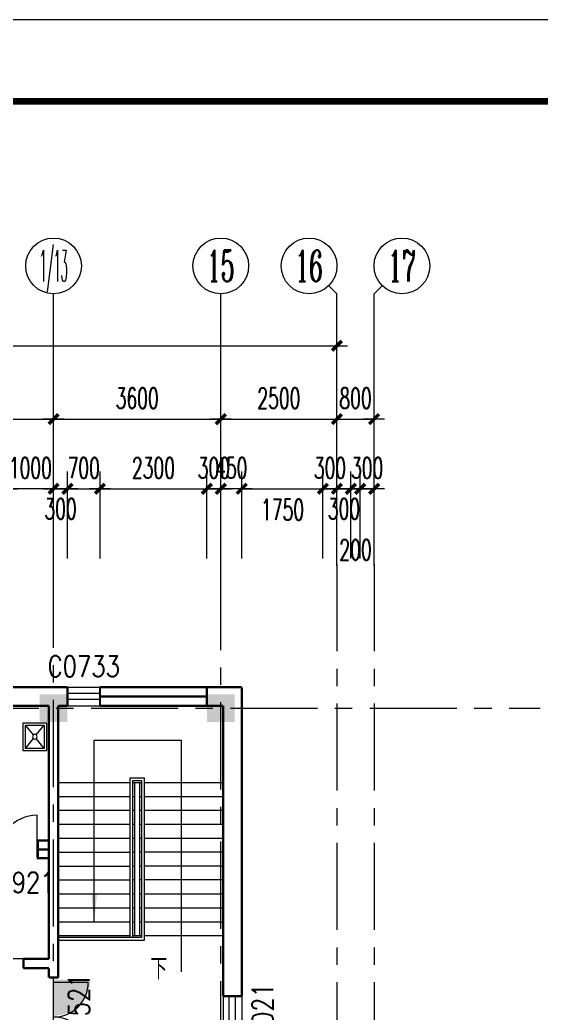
# Model space of a CAD drawing. Extents: x 1575758 to 1999219, y -897052 to -636879.
# Drawn here: x 1961923 to 1973144, y -660374 to -638991 of the extents above; entities that cross this region are included whole.
import ezdxf
from ezdxf.enums import TextEntityAlignment as Align

# ---------------------------------------------------------------- set-up
doc = ezdxf.new("R2010")
doc.units = 0
doc.header["$LTSCALE"] = 1500
doc.header["$MEASUREMENT"] = 0
doc.linetypes.add('CENTER', pattern=[2, 1.25, -0.25, 0.25, -0.25])
doc.layers.get('0').update_dxf_attribs({"linetype": 'CONTINUOUS', "lineweight": 5})
doc.layers.get('DEFPOINTS').update_dxf_attribs({"linetype": 'CONTINUOUS', "lineweight": 5})
for name, color, linetype, lineweight in [('AXIS', 7, 'CONTINUOUS', 5), ('AXIS_TEXT', 7, 'CONTINUOUS', 5), ('COLUMN', 7, 'CONTINUOUS', 5), ('DOTE', 7, 'CENTER', 5), ('LVTRY', 7, 'CONTINUOUS', 5), ('P-S-TEXT', 7, 'CONTINUOUS', 5), ('PUB_DIM', 7, 'CONTINUOUS', 5), ('STAIR', 7, 'CONTINUOUS', 0), ('WALL', 7, 'CONTINUOUS', 5), ('WINDOW', 7, 'CONTINUOUS', 0), ('WINDOW_TEXT', 7, 'CONTINUOUS', 5)]:
    doc.layers.add(name, color=color, linetype=linetype, lineweight=lineweight)
doc.layers.add('防火门', color=10, linetype='CONTINUOUS')
doc.styles.add('_SIMPLEX', font='SIMPLEX.shx', dxfattribs={"width": 0.6})
doc.styles.add('COMPLEX', font='COMPLEX')
doc.styles.add('DIM_FONT', font='romans.shx', dxfattribs={"width": 0.6})
doc.styles.add('H1', font='romans.shx', dxfattribs={"width": 1.2, "bigfont": 'hztxt.shx'})
doc.styles.add('SIMPLEX', font='SIMPLEX.SHX', dxfattribs={"width": 0.6})
doc.dimstyles.new('NORMAL', dxfattribs={"dimscale": 1.5, "dimtxt": 300, "dimasz": 1, "dimexe": 250, "dimexo": 300, "dimgap": 150, "dimtad": 1, "dimdec": 0, "dimdsep": 46, "dimtxsty": 'DIM_FONT', "dimblk1": '_DIMX', "dimblk2": '_DIMX', "dimsah": 1, "dimcen": 2.5, "dimdle": 0.3, "dimclrd": 256, "dimclre": 256, "dimclrt": 256, "dimadec": 0, "dimazin": 0, "dimtfac": 1, "dimtdec": 0, "dimtix": 1, "dimtmove": 2, "dimatfit": 3, "dimldrblk": '_DIMX', "dimfxl": 1, "dimtvp": 1, "dimtolj": 1, "dimtzin": 0, "dimlwd": -1, "dimlwe": -1, "dimarcsym": 0})

# ---------------------------------------------------------------- blocks, each defined once
blk = doc.blocks.new('_FZH')
blk.add_solid([(0.5, -0.5), (-0.5, -0.5), (0.5, 0.5), (-0.5, 0.5)])
blk = doc.blocks.new('_ARROW')
blk.add_solid([(0, 0), (-1, 0.1), (-1, -0.1)])
blk = doc.blocks.new('_WBLK')
for p, q in [((-0.5, 0.5), (0.5, 0.5)), ((0.5, 0.167), (-0.5, 0.167)), ((0.5, -0.167), (-0.5, -0.167)), ((-0.5, -0.5), (0.5, -0.5))]:
    blk.add_line(p, q)
at = {"layer": 'WINDOW_TEXT', "style": 'SIMPLEX', "flags": 9}
blk.add_attdef('A', text='', height=1, dxfattribs=at).set_placement((0, 1.5), align=Align.MIDDLE)
blk = doc.blocks.new('M_A3PTU')
for p, q in [((-0.5, 0), (-0.499, -0.498)), ((0.5, 0), (0.499, -0.498))]:
    blk.add_line(p, q)
for centre, start, end in [((-0.498, -0.001), 269.885, 0.0763), ((0.498, -0.001), 179.9237, 270.115)]:
    blk.add_arc(centre, 0.498, start, end)
blk = doc.blocks.new('_AXISO1')
blk.add_line((0.354, -0.146), (0.5, 0))
blk.add_circle((0, -0.5), 0.5)
at = {"layer": 'AXIS_TEXT', "style": 'COMPLEX', "width": 1.041667}
blk.add_attdef('A', text='', height=0.56, dxfattribs=at).set_placement((-0.25, -0.78), (0.25, -0.78), align=Align.FIT)
blk = doc.blocks.new('_DIMX')
blk.add_line((-150, 0), (150, 0))
at = {"const_width": 50}
blk.add_lwpolyline([(-70, -70), (70, 70)], dxfattribs=at)
blk = doc.blocks.new('*D1417')
at = {"layer": 'AXIS'}
for p, q in [((1966248, -650286), (1966248, -647211)), ((1968748, -650286), (1968748, -647211)), ((1966249, -647586), (1968746, -647586))]:
    blk.add_line(p, q, dxfattribs=at)
at = {"layer": 'DEFPOINTS', "color": 0, "lineweight": 5}
for p in [(1968748, -647586), (1966248, -650736), (1968748, -650736)]:
    blk.add_point(p, dxfattribs=at)
at = {"layer": 'AXIS', "xscale": 1.5, "yscale": 1.5, "zscale": 1.5, "rotation": 180}
blk.add_blockref('_DIMX', (1966248, -647586), dxfattribs=at)
at = {"layer": 'AXIS', "xscale": 1.5, "yscale": 1.5, "zscale": 1.5}
blk.add_blockref('_DIMX', (1968748, -647586), dxfattribs=at)
at = {"layer": 'AXIS', "insert": (1967498, -647136), "char_height": 450, "attachment_point": 5, "style": 'DIM_FONT'}
blk.add_mtext('\\A1;2500', dxfattribs=at)
blk = doc.blocks.new('_AXISO2')
blk.add_line((0.354, 0.146), (0.5, 0))
blk.add_circle((0, 0.5), 0.5)
at = {"layer": 'AXIS_TEXT', "style": 'COMPLEX', "width": 1.041667}
blk.add_attdef('A', text='', height=0.56, dxfattribs=at).set_placement((-0.25, 0.22), (0.25, 0.22), align=Align.FIT)
blk = doc.blocks.new('*D1418')
at = {"layer": 'AXIS'}
for p, q in [((1968748, -650286), (1968748, -647211)), ((1969548, -650286), (1969548, -647211)), ((1968746, -647586), (1968745, -647586)), ((1968748, -647586), (1969548, -647586)), ((1969549, -647586), (1969551, -647586))]:
    blk.add_line(p, q, dxfattribs=at)
at = {"layer": 'DEFPOINTS', "color": 0, "lineweight": 5}
for p in [(1969548, -647586), (1968748, -650736), (1969548, -650736)]:
    blk.add_point(p, dxfattribs=at)
at = {"layer": 'AXIS', "xscale": 1.5, "yscale": 1.5, "zscale": 1.5}
blk.add_blockref('_DIMX', (1968748, -647586), dxfattribs=at)
at = {"layer": 'AXIS', "xscale": 1.5, "yscale": 1.5, "zscale": 1.5, "rotation": 180}
blk.add_blockref('_DIMX', (1969548, -647586), dxfattribs=at)
at = {"layer": 'AXIS', "insert": (1969148, -647136), "char_height": 450, "attachment_point": 5, "style": 'DIM_FONT'}
blk.add_mtext('\\A1;800', dxfattribs=at)
blk = doc.blocks.new('*D1424')
at = {"layer": 'AXIS'}
for p, q in [((1962648, -650286), (1962648, -647211)), ((1966248, -650286), (1966248, -647211)), ((1962649, -647586), (1966246, -647586))]:
    blk.add_line(p, q, dxfattribs=at)
at = {"layer": 'DEFPOINTS', "color": 0, "lineweight": 5}
for p in [(1966248, -647586), (1962648, -650736), (1966248, -650736)]:
    blk.add_point(p, dxfattribs=at)
at = {"layer": 'AXIS', "xscale": 1.5, "yscale": 1.5, "zscale": 1.5, "rotation": 180}
blk.add_blockref('_DIMX', (1962648, -647586), dxfattribs=at)
at = {"layer": 'AXIS', "xscale": 1.5, "yscale": 1.5, "zscale": 1.5}
blk.add_blockref('_DIMX', (1966248, -647586), dxfattribs=at)
at = {"layer": 'AXIS', "insert": (1964448, -647136), "char_height": 450, "attachment_point": 5, "style": 'DIM_FONT'}
blk.add_mtext('\\A1;3600', dxfattribs=at)
blk = doc.blocks.new('_AXISO')
blk.add_circle((0, 0), 0.5)
at = {"layer": 'AXIS_TEXT', "style": 'COMPLEX', "width": 1.041667}
blk.add_attdef('A', text='', height=0.56, dxfattribs=at).set_placement((-0.25, -0.28), (0.25, -0.28), align=Align.FIT)
blk = doc.blocks.new('*D1429')
at = {"layer": 'AXIS'}
for p, q in [((1966248, -650286), (1966248, -647211)), ((1968748, -650286), (1968748, -647211)), ((1966249, -647586), (1968746, -647586))]:
    blk.add_line(p, q, dxfattribs=at)
at = {"layer": 'DEFPOINTS', "color": 0, "lineweight": 5}
for p in [(1968748, -647586), (1966248, -650736), (1968748, -650736)]:
    blk.add_point(p, dxfattribs=at)
at = {"layer": 'AXIS', "xscale": 1.5, "yscale": 1.5, "zscale": 1.5, "rotation": 180}
blk.add_blockref('_DIMX', (1966248, -647586), dxfattribs=at)
at = {"layer": 'AXIS', "xscale": 1.5, "yscale": 1.5, "zscale": 1.5}
blk.add_blockref('_DIMX', (1968748, -647586), dxfattribs=at)
at = {"layer": 'AXIS', "insert": (1967498, -647136), "char_height": 450, "attachment_point": 5, "style": 'DIM_FONT'}
blk.add_mtext('\\A1;2500', dxfattribs=at)
blk = doc.blocks.new('*D1430')
at = {"layer": 'AXIS'}
for p, q in [((1968748, -650286), (1968748, -647211)), ((1969548, -650286), (1969548, -647211)), ((1968746, -647586), (1968745, -647586)), ((1968748, -647586), (1969548, -647586)), ((1969549, -647586), (1969551, -647586))]:
    blk.add_line(p, q, dxfattribs=at)
at = {"layer": 'DEFPOINTS', "color": 0, "lineweight": 5}
for p in [(1969548, -647586), (1968748, -650736), (1969548, -650736)]:
    blk.add_point(p, dxfattribs=at)
at = {"layer": 'AXIS', "xscale": 1.5, "yscale": 1.5, "zscale": 1.5}
blk.add_blockref('_DIMX', (1968748, -647586), dxfattribs=at)
at = {"layer": 'AXIS', "xscale": 1.5, "yscale": 1.5, "zscale": 1.5, "rotation": 180}
blk.add_blockref('_DIMX', (1969548, -647586), dxfattribs=at)
at = {"layer": 'AXIS', "insert": (1969148, -647136), "char_height": 450, "attachment_point": 5, "style": 'DIM_FONT'}
blk.add_mtext('\\A1;800', dxfattribs=at)
blk = doc.blocks.new('*D1449')
at = {"layer": 'DEFPOINTS', "color": 0, "lineweight": 5}
for p in [(1968448, -649086), (1966698, -651036), (1968448, -651036)]:
    blk.add_point(p, dxfattribs=at)
at = {"layer": 'PUB_DIM'}
for p, q in [((1966698, -650586), (1966698, -648711)), ((1968448, -650586), (1968448, -648711)), ((1966699, -649086), (1968446, -649086))]:
    blk.add_line(p, q, dxfattribs=at)
at = {"layer": 'PUB_DIM', "xscale": 1.5, "yscale": 1.5, "zscale": 1.5, "rotation": 180}
blk.add_blockref('_DIMX', (1966698, -649086), dxfattribs=at)
at = {"layer": 'PUB_DIM', "xscale": 1.5, "yscale": 1.5, "zscale": 1.5}
blk.add_blockref('_DIMX', (1968448, -649086), dxfattribs=at)
at = {"layer": 'PUB_DIM', "insert": (1967578, -649536), "char_height": 450, "attachment_point": 5, "style": 'DIM_FONT'}
blk.add_mtext('\\A1;1750', dxfattribs=at)
blk = doc.blocks.new('*D1454')
at = {"layer": 'DEFPOINTS', "color": 0, "lineweight": 5}
for p in [(1961648, -649086), (1961648, -651036), (1962648, -651036)]:
    blk.add_point(p, dxfattribs=at)
at = {"layer": 'PUB_DIM'}
for p, q in [((1961648, -650586), (1961648, -648711)), ((1962648, -650586), (1962648, -648711)), ((1961646, -649086), (1961645, -649086)), ((1962648, -649086), (1961648, -649086)), ((1962649, -649086), (1962651, -649086))]:
    blk.add_line(p, q, dxfattribs=at)
at = {"layer": 'PUB_DIM', "xscale": 1.5, "yscale": 1.5, "zscale": 1.5}
for p, rotation in [((1961648, -649086), 0.0004099787156189913), ((1962648, -649086), 180.0004099787156)]:
    blk.add_blockref('_DIMX', p, dxfattribs=dict(at, rotation=rotation))
at = {"layer": 'PUB_DIM', "insert": (1962148, -648636), "char_height": 450, "attachment_point": 5, "rotation": 0.0004, "style": 'DIM_FONT'}
blk.add_mtext('\\A1;1000', dxfattribs=at)
blk = doc.blocks.new('*D1455')
at = {"layer": 'AXIS'}
for p, q in [((1968748, -650286), (1968748, -647211)), ((1969548, -650286), (1969548, -647211)), ((1968746, -647586), (1968745, -647586)), ((1968748, -647586), (1969548, -647586)), ((1969549, -647586), (1969551, -647586))]:
    blk.add_line(p, q, dxfattribs=at)
at = {"layer": 'DEFPOINTS', "color": 0, "lineweight": 5}
for p in [(1969548, -647586), (1968748, -650736), (1969548, -650736)]:
    blk.add_point(p, dxfattribs=at)
at = {"layer": 'AXIS', "xscale": 1.5, "yscale": 1.5, "zscale": 1.5}
blk.add_blockref('_DIMX', (1968748, -647586), dxfattribs=at)
at = {"layer": 'AXIS', "xscale": 1.5, "yscale": 1.5, "zscale": 1.5, "rotation": 180}
blk.add_blockref('_DIMX', (1969548, -647586), dxfattribs=at)
at = {"layer": 'AXIS', "insert": (1969148, -647136), "char_height": 450, "attachment_point": 5, "style": 'DIM_FONT'}
blk.add_mtext('\\A1;800', dxfattribs=at)
blk = doc.blocks.new('*D1456')
at = {"layer": 'AXIS'}
for p, q in [((1890798, -650433), (1890798, -645632)), ((1968748, -650128), (1968748, -645632)), ((1890799, -646007), (1968746, -646007))]:
    blk.add_line(p, q, dxfattribs=at)
at = {"layer": 'DEFPOINTS', "color": 0, "lineweight": 5}
for p in [(1968748, -646007), (1968748, -650578), (1890798, -650883)]:
    blk.add_point(p, dxfattribs=at)
at = {"layer": 'AXIS', "xscale": 1.5, "yscale": 1.5, "zscale": 1.5, "rotation": 180}
blk.add_blockref('_DIMX', (1890798, -646007), dxfattribs=at)
at = {"layer": 'AXIS', "xscale": 1.5, "yscale": 1.5, "zscale": 1.5}
blk.add_blockref('_DIMX', (1968748, -646007), dxfattribs=at)
at = {"layer": 'AXIS', "insert": (1929773, -645557), "char_height": 450, "attachment_point": 5, "style": 'DIM_FONT'}
blk.add_mtext('\\A1;77950', dxfattribs=at)
blk = doc.blocks.new('*D1457')
at = {"layer": 'AXIS'}
for p, q in [((1968748, -650286), (1968748, -647211)), ((1969548, -650286), (1969548, -647211)), ((1968746, -647586), (1968745, -647586)), ((1968748, -647586), (1969548, -647586)), ((1969549, -647586), (1969551, -647586))]:
    blk.add_line(p, q, dxfattribs=at)
at = {"layer": 'DEFPOINTS', "color": 0, "lineweight": 5}
for p in [(1969548, -647586), (1968748, -650736), (1969548, -650736)]:
    blk.add_point(p, dxfattribs=at)
at = {"layer": 'AXIS', "xscale": 1.5, "yscale": 1.5, "zscale": 1.5}
blk.add_blockref('_DIMX', (1968748, -647586), dxfattribs=at)
at = {"layer": 'AXIS', "xscale": 1.5, "yscale": 1.5, "zscale": 1.5, "rotation": 180}
blk.add_blockref('_DIMX', (1969548, -647586), dxfattribs=at)
at = {"layer": 'AXIS', "insert": (1969148, -647136), "char_height": 450, "attachment_point": 5, "style": 'DIM_FONT'}
blk.add_mtext('\\A1;800', dxfattribs=at)
blk = doc.blocks.new('*D1472')
at = {"layer": 'DEFPOINTS', "color": 0, "lineweight": 5}
for p in [(1966248, -649086), (1966248, -651036), (1966698, -651036)]:
    blk.add_point(p, dxfattribs=at)
at = {"layer": 'PUB_DIM'}
for p, q in [((1966248, -650586), (1966248, -648711)), ((1966698, -650586), (1966698, -648711)), ((1966246, -649086), (1966245, -649086)), ((1966698, -649086), (1966248, -649086)), ((1966699, -649086), (1966701, -649086))]:
    blk.add_line(p, q, dxfattribs=at)
at = {"layer": 'PUB_DIM', "xscale": 1.5, "yscale": 1.5, "zscale": 1.5}
for p, rotation in [((1966248, -649086), 0.0004949068756469361), ((1966698, -649086), 180.0004949068756)]:
    blk.add_blockref('_DIMX', p, dxfattribs=dict(at, rotation=rotation))
at = {"layer": 'PUB_DIM', "insert": (1966473, -648636), "char_height": 450, "attachment_point": 5, "rotation": 0.0005, "style": 'DIM_FONT'}
blk.add_mtext('\\A1;450', dxfattribs=at)
blk = doc.blocks.new('*D1473')
at = {"layer": 'DEFPOINTS', "color": 0, "lineweight": 5}
for p in [(1968448, -649086), (1968448, -651036), (1968748, -651036)]:
    blk.add_point(p, dxfattribs=at)
at = {"layer": 'PUB_DIM'}
for p, q in [((1968448, -650586), (1968448, -648711)), ((1968748, -650586), (1968748, -648711)), ((1968446, -649086), (1968445, -649086)), ((1968748, -649086), (1968448, -649086)), ((1968749, -649086), (1968751, -649086))]:
    blk.add_line(p, q, dxfattribs=at)
at = {"layer": 'PUB_DIM', "xscale": 1.5, "yscale": 1.5, "zscale": 1.5}
for p, rotation in [((1968448, -649086), 0.0007728736045310708), ((1968748, -649086), 180.0007728736045)]:
    blk.add_blockref('_DIMX', p, dxfattribs=dict(at, rotation=rotation))
at = {"layer": 'PUB_DIM', "insert": (1968598, -648636), "char_height": 450, "attachment_point": 5, "rotation": 0.0008, "style": 'DIM_FONT'}
blk.add_mtext('\\A1;300', dxfattribs=at)
blk = doc.blocks.new('*D1474')
at = {"layer": 'DEFPOINTS', "color": 0, "lineweight": 5}
for p in [(1969048, -649086), (1968748, -651036), (1969048, -651036)]:
    blk.add_point(p, dxfattribs=at)
at = {"layer": 'PUB_DIM'}
for p, q in [((1968748, -650586), (1968748, -648711)), ((1969048, -650586), (1969048, -648711)), ((1968746, -649086), (1968745, -649086)), ((1968748, -649086), (1969048, -649086)), ((1969049, -649086), (1969051, -649086))]:
    blk.add_line(p, q, dxfattribs=at)
at = {"layer": 'PUB_DIM', "xscale": 1.5, "yscale": 1.5, "zscale": 1.5}
for p, rotation in [((1968748, -649086), 359.9992271263955), ((1969048, -649086), 179.9992271263955)]:
    blk.add_blockref('_DIMX', p, dxfattribs=dict(at, rotation=rotation))
at = {"layer": 'PUB_DIM', "insert": (1968898, -649518), "char_height": 450, "attachment_point": 5, "rotation": 359.9992, "style": 'DIM_FONT'}
blk.add_mtext('\\A1;300', dxfattribs=at)
blk = doc.blocks.new('*D1475')
at = {"layer": 'DEFPOINTS', "color": 0, "lineweight": 5}
for p in [(1969048, -649086), (1969048, -651036), (1969248, -651036)]:
    blk.add_point(p, dxfattribs=at)
at = {"layer": 'PUB_DIM'}
for p, q in [((1969048, -650586), (1969048, -648711)), ((1969248, -650586), (1969248, -648711)), ((1969046, -649086), (1969045, -649086)), ((1969248, -649086), (1969048, -649086)), ((1969249, -649086), (1969251, -649086))]:
    blk.add_line(p, q, dxfattribs=at)
at = {"layer": 'PUB_DIM', "xscale": 1.5, "yscale": 1.5, "zscale": 1.5}
for p, rotation in [((1969048, -649086), 0.00115964100530375), ((1969248, -649086), 180.0011596410053)]:
    blk.add_blockref('_DIMX', p, dxfattribs=dict(at, rotation=rotation))
at = {"layer": 'PUB_DIM', "insert": (1969148, -650400), "char_height": 450, "attachment_point": 5, "rotation": 0.0012, "style": 'DIM_FONT'}
blk.add_mtext('\\A1;200', dxfattribs=at)
blk = doc.blocks.new('*D1476')
at = {"layer": 'DEFPOINTS', "color": 0, "lineweight": 5}
for p in [(1969548, -649086), (1969248, -651036), (1969548, -651036)]:
    blk.add_point(p, dxfattribs=at)
at = {"layer": 'PUB_DIM'}
for p, q in [((1969248, -650586), (1969248, -648711)), ((1969548, -650586), (1969548, -648711)), ((1969246, -649086), (1969245, -649086)), ((1969248, -649086), (1969548, -649086)), ((1969549, -649086), (1969551, -649086))]:
    blk.add_line(p, q, dxfattribs=at)
at = {"layer": 'PUB_DIM', "xscale": 1.5, "yscale": 1.5, "zscale": 1.5}
for p, rotation in [((1969248, -649086), 359.9992070189314), ((1969548, -649086), 179.9992070189314)]:
    blk.add_blockref('_DIMX', p, dxfattribs=dict(at, rotation=rotation))
at = {"layer": 'PUB_DIM', "insert": (1969398, -648636), "char_height": 450, "attachment_point": 5, "rotation": 359.9992, "style": 'DIM_FONT'}
blk.add_mtext('\\A1;300', dxfattribs=at)
blk = doc.blocks.new('*D1477')
at = {"layer": 'DEFPOINTS', "color": 0, "lineweight": 5}
for p in [(1963648, -649086), (1962948, -651036), (1963648, -651036)]:
    blk.add_point(p, dxfattribs=at)
at = {"layer": 'PUB_DIM'}
for p, q in [((1962948, -650586), (1962948, -648711)), ((1963648, -650586), (1963648, -648711)), ((1962946, -649086), (1962945, -649086)), ((1962948, -649086), (1963648, -649086)), ((1963649, -649086), (1963651, -649086))]:
    blk.add_line(p, q, dxfattribs=at)
at = {"layer": 'PUB_DIM', "xscale": 1.5, "yscale": 1.5, "zscale": 1.5}
blk.add_blockref('_DIMX', (1962948, -649086), dxfattribs=at)
at = {"layer": 'PUB_DIM', "xscale": 1.5, "yscale": 1.5, "zscale": 1.5, "rotation": 180}
blk.add_blockref('_DIMX', (1963648, -649086), dxfattribs=at)
at = {"layer": 'PUB_DIM', "insert": (1963298, -648636), "char_height": 450, "attachment_point": 5, "style": 'DIM_FONT'}
blk.add_mtext('\\A1;700', dxfattribs=at)
blk = doc.blocks.new('*D1478')
at = {"layer": 'DEFPOINTS', "color": 0, "lineweight": 5}
for p in [(1966248, -649086), (1965948, -651036), (1966248, -651036)]:
    blk.add_point(p, dxfattribs=at)
at = {"layer": 'PUB_DIM'}
for p, q in [((1965948, -650586), (1965948, -648711)), ((1966248, -650586), (1966248, -648711)), ((1965946, -649086), (1965945, -649086)), ((1965948, -649086), (1966248, -649086)), ((1966249, -649086), (1966251, -649086))]:
    blk.add_line(p, q, dxfattribs=at)
at = {"layer": 'PUB_DIM', "xscale": 1.5, "yscale": 1.5, "zscale": 1.5}
blk.add_blockref('_DIMX', (1965948, -649086), dxfattribs=at)
at = {"layer": 'PUB_DIM', "xscale": 1.5, "yscale": 1.5, "zscale": 1.5, "rotation": 180}
blk.add_blockref('_DIMX', (1966248, -649086), dxfattribs=at)
at = {"layer": 'PUB_DIM', "insert": (1966098, -648636), "char_height": 450, "attachment_point": 5, "style": 'DIM_FONT'}
blk.add_mtext('\\A1;300', dxfattribs=at)
blk = doc.blocks.new('*D1479')
at = {"layer": 'DEFPOINTS', "color": 0, "lineweight": 5}
for p in [(1962648, -649086), (1962648, -651036), (1962948, -651036)]:
    blk.add_point(p, dxfattribs=at)
at = {"layer": 'PUB_DIM'}
for p, q in [((1962648, -650586), (1962648, -648711)), ((1962948, -650586), (1962948, -648711)), ((1962646, -649086), (1962645, -649086)), ((1962948, -649086), (1962648, -649086)), ((1962949, -649086), (1962951, -649086))]:
    blk.add_line(p, q, dxfattribs=at)
at = {"layer": 'PUB_DIM', "xscale": 1.5, "yscale": 1.5, "zscale": 1.5}
blk.add_blockref('_DIMX', (1962648, -649086), dxfattribs=at)
at = {"layer": 'PUB_DIM', "xscale": 1.5, "yscale": 1.5, "zscale": 1.5, "rotation": 180}
blk.add_blockref('_DIMX', (1962948, -649086), dxfattribs=at)
at = {"layer": 'PUB_DIM', "insert": (1962798, -649518), "char_height": 450, "attachment_point": 5, "style": 'DIM_FONT'}
blk.add_mtext('\\A1;300', dxfattribs=at)
blk = doc.blocks.new('*D1763')
at = {"layer": 'DEFPOINTS', "color": 0, "lineweight": 5}
for p in [(1965948, -649086), (1963648, -651036), (1965948, -651036)]:
    blk.add_point(p, dxfattribs=at)
at = {"layer": 'PUB_DIM'}
for p, q in [((1963648, -650586), (1963648, -648711)), ((1965948, -650586), (1965948, -648711)), ((1963649, -649086), (1965946, -649086))]:
    blk.add_line(p, q, dxfattribs=at)
at = {"layer": 'PUB_DIM', "xscale": 1.5, "yscale": 1.5, "zscale": 1.5, "rotation": 180}
blk.add_blockref('_DIMX', (1963648, -649086), dxfattribs=at)
at = {"layer": 'PUB_DIM', "xscale": 1.5, "yscale": 1.5, "zscale": 1.5}
blk.add_blockref('_DIMX', (1965948, -649086), dxfattribs=at)
at = {"layer": 'PUB_DIM', "insert": (1964798, -648636), "char_height": 450, "attachment_point": 5, "style": 'DIM_FONT'}
blk.add_mtext('\\A1;2300', dxfattribs=at)
blk = doc.blocks.new('*D2296')
at = {"layer": 'AXIS'}
for p, q in [((1959548, -650286), (1959548, -647211)), ((1962648, -650286), (1962648, -647211)), ((1959549, -647586), (1962646, -647586))]:
    blk.add_line(p, q, dxfattribs=at)
at = {"layer": 'DEFPOINTS', "color": 0, "lineweight": 5}
for p in [(1962648, -647586), (1959548, -650736), (1962648, -650736)]:
    blk.add_point(p, dxfattribs=at)
at = {"layer": 'AXIS', "xscale": 1.5, "yscale": 1.5, "zscale": 1.5, "rotation": 180}
blk.add_blockref('_DIMX', (1959548, -647586), dxfattribs=at)
at = {"layer": 'AXIS', "xscale": 1.5, "yscale": 1.5, "zscale": 1.5}
blk.add_blockref('_DIMX', (1962648, -647586), dxfattribs=at)
at = {"layer": 'AXIS', "insert": (1961098, -647136), "char_height": 450, "attachment_point": 5, "style": 'DIM_FONT'}
blk.add_mtext('\\A1;3100', dxfattribs=at)
blk = doc.blocks.new('M_A2ZXL')
blk.add_line((-0.472, 0), (-0.472, -1))
blk.add_arc((-0.5, 0), 1, 271.6231, 0)
blk = doc.blocks.new('_LV12')
for p, q in [((-250, -50), (-39, -219)), ((39, -219), (250, -50)), ((-250, -450), (-39, -281)), ((39, -281), (250, -450))]:
    blk.add_line(p, q)
for points in [[(300, -500), (300, 0), (-300, 0), (-300, -500)], [(250, -450), (250, -50), (-250, -50), (-250, -450)]]:
    blk.add_lwpolyline(points, close=True)
blk.add_circle((0, -250), 50)

msp = doc.modelspace()

# ---------------------------------------------------------------- hatches: boundary and pattern name
at = {"layer": '防火门'}
msp.add_hatch(color=256, dxfattribs=at).paths.add_polyline_path([(1962643.7, -659651.5), (1963443.4, -659651.5, -0.4059403), (1962643.7, -660428.8)])

# ---------------------------------------------------------------- linework, layer by layer
at = {"layer": 'AXIS'}
for p, q in [((1962647.8, -650736.4), (1962647.8, -644888.5)), ((1966247.8, -650736.4), (1966247.8, -644888.5)), ((1968747.8, -650736.4), (1968747.8, -644888.5)), ((1969547.8, -650736.4), (1969547.8, -644888.5)), ((1969547.8, -650736.4), (1969547.8, -644888.5))]:
    msp.add_line(p, q, dxfattribs=at)
at = {"layer": 'AXIS', "color": 250}
msp.add_lwpolyline([(1862498, -638991.1), (1862498, -740304.5), (1999218.5, -740304.5), (1999218.5, -638991.1)], close=True, dxfattribs=at)
at = {"layer": 'AXIS', "color": 0, "const_width": 140.2}
msp.add_lwpolyline([(1864250.8, -640743.9), (1864250.8, -738551.6), (1997465.7, -738551.6), (1997465.7, -640743.9)], close=True, dxfattribs=at)
at = {"layer": 'DOTE'}
for p, q in [((1962647.8, -661508), (1962647.8, -650709.5)), ((1966247.8, -688557.9), (1966247.8, -650709.5)), ((1968747.8, -650709.5), (1968747.8, -713820.8)), ((1969547.8, -650709.5), (1969547.8, -713820.8)), ((1933454.2, -653808), (1973122.5, -653808))]:
    msp.add_line(p, q, dxfattribs=at)
at = {"layer": 'PUB_DIM'}
msp.add_lwpolyline([(1963522.8, -658408), (1963522.8, -654497.7), (1965393.3, -654497.7), (1965393.3, -659486.3)], dxfattribs=at)
at = {"layer": 'STAIR'}
for p, q in [((1964297.8, -656665.7), (1964297.8, -655308)), ((1964297.8, -655308), (1964597.8, -655308)), ((1964357.8, -656631.1), (1964357.8, -655368)), ((1964357.8, -655368), (1964537.8, -655368)), ((1964537.8, -655368), (1964537.8, -658748)), ((1964597.8, -655308), (1964597.8, -658808)), ((1962747.8, -655408), (1964297.8, -655408)), ((1964357.8, -655408), (1964537.8, -655408)), ((1964397.8, -656608), (1964397.8, -655408)), ((1964497.8, -655408), (1964497.8, -658708)), ((1964597.8, -655408), (1966297.8, -655408)), ((1962747.8, -655708), (1964297.8, -655708)), ((1964357.8, -655708), (1964397.8, -655708)), ((1964497.8, -655708), (1964537.8, -655708)), ((1964597.8, -655708), (1966297.8, -655708)), ((1962747.8, -656008), (1964297.8, -656008)), ((1964357.8, -656008), (1964397.8, -656008)), ((1964497.8, -656008), (1964537.8, -656008)), ((1964597.8, -656008), (1966297.8, -656008)), ((1962747.8, -656308), (1964297.8, -656308)), ((1964357.8, -656308), (1964397.8, -656308)), ((1964497.8, -656308), (1964537.8, -656308)), ((1964597.8, -656308), (1966297.8, -656308)), ((1962747.8, -656608), (1964297.8, -656608)), ((1964297.8, -658748), (1964297.8, -656608)), ((1964357.8, -658748), (1964357.8, -656608)), ((1964357.8, -656608), (1964397.8, -656608)), ((1964397.8, -658708), (1964397.8, -656608)), ((1964497.8, -656608), (1964537.8, -656608)), ((1964597.8, -656608), (1966297.8, -656608)), ((1962747.8, -656908), (1964297.8, -656908)), ((1964397.8, -656908), (1964357.8, -656908)), ((1964537.8, -656908), (1964497.8, -656908)), ((1966297.8, -656908), (1964597.8, -656908)), ((1962747.8, -657208), (1964297.8, -657208)), ((1964397.8, -657208), (1964357.8, -657208)), ((1964537.8, -657208), (1964497.8, -657208)), ((1966297.8, -657208), (1964597.8, -657208)), ((1962747.8, -657508), (1964297.8, -657508)), ((1964397.8, -657508), (1964357.8, -657508)), ((1964537.8, -657508), (1964497.8, -657508)), ((1966297.8, -657508), (1964597.8, -657508)), ((1962747.8, -657808), (1964297.8, -657808)), ((1964357.8, -657808), (1964397.8, -657808)), ((1964497.8, -657808), (1964537.8, -657808)), ((1964597.8, -657808), (1966297.8, -657808)), ((1962747.8, -658108), (1964297.8, -658108)), ((1964357.8, -658108), (1964397.8, -658108)), ((1964497.8, -658108), (1964537.8, -658108)), ((1964597.8, -658108), (1966297.8, -658108)), ((1962747.8, -658408), (1964297.8, -658408)), ((1964357.8, -658408), (1964397.8, -658408)), ((1964497.8, -658408), (1964537.8, -658408)), ((1964597.8, -658408), (1966297.8, -658408)), ((1964297.8, -658708), (1962747.8, -658708)), ((1964537.8, -658748), (1962747.8, -658748)), ((1964597.8, -658808), (1962747.8, -658808)), ((1964537.8, -658708), (1964357.8, -658708)), ((1966297.8, -658708), (1964597.8, -658708)), ((1962047.8, -659208), (1961047.8, -659208))]:
    msp.add_line(p, q, dxfattribs=at)
at = {"layer": 'STAIR', "const_width": 50}
for points in [[(1962747.8, -657560.6), (1962747.8, -655408)], [(1966297.8, -655408), (1966297.8, -658708)], [(1962747.8, -658708), (1962747.8, -657676.1)]]:
    msp.add_lwpolyline(points, dxfattribs=at)
at = {"layer": 'WALL', "lineweight": 100, "const_width": 50}
for points in [[(1954647.8, -653358), (1962947.8, -653358)], [(1965947.8, -653358), (1966697.8, -653358)]]:
    msp.add_lwpolyline(points, dxfattribs=at)
at = {"layer": 'WALL', "const_width": 50}
for points in [[(1962947.8, -653758), (1962947.8, -653358)], [(1965947.8, -653758), (1965947.8, -653358)], [(1966697.8, -660008), (1966697.8, -653358)], [(1959647.8, -653758), (1962547.8, -653758)], [(1962547.8, -659208), (1962547.8, -653758)], [(1962747.8, -653758), (1962947.8, -653758)], [(1962747.8, -659608), (1962747.8, -653758)], [(1965947.8, -653758), (1966297.8, -653758)], [(1966297.8, -660008), (1966297.8, -653758)], [(1962547.8, -657040.1), (1962307.8, -657040.1), (1962307.8, -656660.1), (1962547.8, -656660.1), (1962547.8, -657040.1)], [(1962307.8, -656850.1), (1962547.8, -656850.1)], [(1961997.8, -659208), (1962547.8, -659208)], [(1961997.8, -659408), (1961997.8, -659208)], [(1961997.8, -659408), (1962547.8, -659408)], [(1962547.8, -659608), (1962547.8, -659408)], [(1962747.8, -659608), (1962547.8, -659608)], [(1966697.8, -660008), (1966297.8, -660008)]]:
    msp.add_lwpolyline(points, dxfattribs=at)
at = {"layer": 'WINDOW', "lineweight": 100, "const_width": 50}
msp.add_lwpolyline([(1965947.8, -653358), (1963647.8, -653358)], dxfattribs=at)
at = {"layer": 'WINDOW', "const_width": 50}
for points in [[(1963647.8, -653758), (1963647.8, -653358)], [(1963647.8, -653558), (1965947.8, -653558)], [(1965947.8, -653758), (1963647.8, -653758)]]:
    msp.add_lwpolyline(points, dxfattribs=at)

# ---------------------------------------------------------------- block references
at = {"layer": 'AXIS'}
ref = msp.add_blockref('_AXISO', (1962647.8, -644288.5), dxfattribs=dict(at, xscale=1200, yscale=1200, zscale=1200))
ref.add_attrib('A', '1/13', dxfattribs={"layer": 'AXIS_TEXT', "height": 672, "style": 'COMPLEX', "width": 0.284091}).set_placement((1962347.8, -644624.5), (1962947.8, -644624.5), align=Align.FIT)
ref = msp.add_blockref('_AXISO', (1966247.8, -644288.5), dxfattribs=dict(at, xscale=1200, yscale=1200, zscale=1200))
ref.add_attrib('A', '15', dxfattribs={"layer": 'AXIS_TEXT', "height": 672, "style": 'COMPLEX', "width": 0.646552}).set_placement((1965947.8, -644624.5), (1966547.8, -644624.5), align=Align.FIT)
ref = msp.add_blockref('_AXISO1', (1968747.8, -644288.5), dxfattribs=dict(at, xscale=1200, yscale=1200, zscale=1200, rotation=270))
ref.add_attrib('A', '16', dxfattribs={"layer": 'AXIS_TEXT', "height": 672, "style": 'COMPLEX', "width": 0.646552}).set_placement((1967847.8, -644624.5), (1968447.8, -644624.5), align=Align.FIT)
ref = msp.add_blockref('_AXISO1', (1968747.8, -644288.5), dxfattribs=dict(at, xscale=1200, yscale=1200, zscale=1200, rotation=270))
ref.add_attrib('A', '16', dxfattribs={"layer": 'AXIS_TEXT', "height": 672, "style": 'COMPLEX', "width": 0.646552}).set_placement((1967847.8, -644624.5), (1968447.8, -644624.5), align=Align.FIT)
ref = msp.add_blockref('_AXISO1', (1968747.8, -644288.5), dxfattribs=dict(at, xscale=1200, yscale=1200, zscale=1200, rotation=270))
ref.add_attrib('A', '16', dxfattribs={"layer": 'AXIS_TEXT', "height": 672, "style": 'COMPLEX', "width": 0.646552}).set_placement((1967847.8, -644624.5), (1968447.8, -644624.5), align=Align.FIT)
ref = msp.add_blockref('_AXISO1', (1968747.8, -644288.5), dxfattribs=dict(at, xscale=1200, yscale=1200, zscale=1200, rotation=270))
ref.add_attrib('A', '16', dxfattribs={"layer": 'AXIS_TEXT', "height": 672, "style": 'COMPLEX', "width": 0.646552}).set_placement((1967847.8, -644624.5), (1968447.8, -644624.5), align=Align.FIT)
ref = msp.add_blockref('_AXISO2', (1969547.8, -644288.5), dxfattribs=dict(at, xscale=1200, yscale=1200, zscale=1200, rotation=270))
ref.add_attrib('A', '17', dxfattribs={"layer": 'AXIS_TEXT', "height": 672, "style": 'COMPLEX', "width": 0.646552}).set_placement((1969847.8, -644624.5), (1970447.8, -644624.5), align=Align.FIT)
ref = msp.add_blockref('_AXISO2', (1969547.8, -644288.5), dxfattribs=dict(at, xscale=1200, yscale=1200, zscale=1200, rotation=270))
ref.add_attrib('A', '17', dxfattribs={"layer": 'AXIS_TEXT', "height": 672, "style": 'COMPLEX', "width": 0.646552}).set_placement((1969847.8, -644624.5), (1970447.8, -644624.5), align=Align.FIT)
at = {"layer": 'COLUMN', "xscale": 600, "yscale": 600, "zscale": 600}
for p in [(1962647.8, -653808), (1966247.8, -653808)]:
    msp.add_blockref('_FZH', p, dxfattribs=at)
at = {"layer": 'LVTRY', "xscale": -1, "rotation": 270}
msp.add_blockref('_LV12', (1962495.3, -654424.1), dxfattribs=at)
at = {"layer": 'PUB_DIM', "xscale": 600, "yscale": 600, "zscale": 600, "rotation": 270}
msp.add_blockref('_ARROW', (1963522.8, -658408), dxfattribs=at)
at = {"layer": 'WINDOW'}
ref = msp.add_blockref('_WBLK', (1963297.8, -653558), dxfattribs=dict(at, xscale=700, yscale=399.999105035211, zscale=700))
ref.add_attrib('A', 'C0733', dxfattribs={"layer": 'WINDOW_TEXT', "height": 450, "style": '_SIMPLEX', "width": 0.8, "flags": 8}).set_placement((1963297.8, -652908), align=Align.MIDDLE)
ref = msp.add_blockref('M_A2ZXL', (1961869.5, -657011.9), dxfattribs=dict(at, xscale=900, yscale=900, zscale=900, rotation=180))
ref.add_attrib('A', 'M0921', dxfattribs={"layer": 'WINDOW_TEXT', "height": 450, "style": '_SIMPLEX', "width": 0.8, "flags": 8}).set_placement((1961869.5, -657561.9, -360295.4), align=Align.MIDDLE)
ref = msp.add_blockref('M_A3PTU', (1962647.8, -660458), dxfattribs=dict(at, xscale=1500, yscale=1500, zscale=1500, rotation=90))
ref.add_attrib('A', 'FM1521', dxfattribs={"layer": 'WINDOW_TEXT', "height": 450, "rotation": 90, "style": '_SIMPLEX', "width": 0.8, "flags": 8}).set_placement((1963197.8, -660458), align=Align.MIDDLE)
ref = msp.add_blockref('_WBLK', (1966497.8, -660508), dxfattribs=dict(at, xscale=1000, yscale=399.9999999785796, zscale=1000, rotation=270))
ref.add_attrib('A', 'C1021', dxfattribs={"layer": 'WINDOW_TEXT', "height": 450, "rotation": 90, "style": '_SIMPLEX', "width": 0.8, "flags": 8}).set_placement((1967147.8, -660508), align=Align.MIDDLE)

# ---------------------------------------------------------------- texts
at = {"layer": 'P-S-TEXT', "style": 'H1', "width": 0.8}
msp.add_text('下', height=450, rotation=360, dxfattribs=at).set_placement((1964734, -659646.2))

# ---------------------------------------------------------------- dimensions: what is measured, and where the dimension line sits
at = {"layer": 'AXIS'}
for base, p1, p2, picture, middle in [((1968747.8, -646007.3), (1890797.8, -650883.3), (1968747.8, -650577.6), '*D1456', (1929772.8, -645557.3)), ((1962647.8, -647586.4), (1959547.8, -650736.4), (1962647.8, -650736.4), '*D2296', (1961097.8, -647136.4)), ((1966247.8, -647586.4), (1962647.8, -650736.4), (1966247.8, -650736.4), '*D1424', (1964447.8, -647136.4)), ((1968747.8, -647586.4), (1966247.8, -650736.4), (1968747.8, -650736.4), '*D1417', (1967497.8, -647136.4)), ((1968747.8, -647586.4), (1966247.8, -650736.4), (1968747.8, -650736.4), '*D1429', (1967497.8, -647136.4)), ((1969547.8, -647586.4), (1968747.8, -650736.4), (1969547.8, -650736.4), '*D1418', (1969147.8, -647136.4)), ((1969547.8, -647586.4), (1968747.8, -650736.4), (1969547.8, -650736.4), '*D1430', (1969147.8, -647136.4)), ((1969547.8, -647586.4), (1968747.8, -650736.4), (1969547.8, -650736.4), '*D1455', (1969147.8, -647136.4)), ((1969547.8, -647586.4), (1968747.8, -650736.4), (1969547.8, -650736.4), '*D1457', (1969147.8, -647136.4))]:
    dim = msp.add_linear_dim(base=base, p1=p1, p2=p2, dimstyle='NORMAL', dxfattribs=at)
    dim.commit()
    dim.dimension.update_dxf_attribs({"geometry": picture, "text_midpoint": middle})
at = {"layer": 'PUB_DIM'}
for p1, p2, distance, picture, middle in [((1962647.8, -651036.4), (1961647.8, -651036.4), -1950, '*D1454', (1962147.8, -648636.4)), ((1966697.8, -651036.4), (1966247.9, -651036.4), -1950, '*D1472', (1966472.8, -648636.4)), ((1968747.8, -651036.4), (1968447.9, -651036.4), -1950, '*D1473', (1968597.8, -648636.4)), ((1969247.8, -651036.4), (1969547.8, -651036.4), 1950, '*D1476', (1969397.8, -648636.4))]:
    dim = msp.add_aligned_dim(p1=p1, p2=p2, distance=distance, dimstyle='NORMAL', dxfattribs=at)
    dim.commit()
    dim.dimension.update_dxf_attribs({"geometry": picture, "text_midpoint": middle})
for base, p1, p2, picture, middle in [((1963647.8, -649086.4), (1962947.8, -651036.4), (1963647.8, -651036.4), '*D1477', (1963297.8, -648636.4)), ((1965947.8, -649086.4), (1963647.8, -651036.4), (1965947.8, -651036.4), '*D1763', (1964797.8, -648636.4)), ((1966247.8, -649086.4), (1965947.8, -651036.4), (1966247.8, -651036.4), '*D1478', (1966097.8, -648636.4))]:
    dim = msp.add_linear_dim(base=base, p1=p1, p2=p2, dimstyle='NORMAL', dxfattribs=at)
    dim.commit()
    dim.dimension.update_dxf_attribs({"geometry": picture, "text_midpoint": middle})
dim = msp.add_linear_dim(base=(1962647.8, -649086.4), p1=(1962947.8, -651036.4), p2=(1962647.8, -651036.4), dimstyle='NORMAL', dxfattribs=at)
dim.commit()
dim.dimension.update_dxf_attribs({"geometry": '*D1479', "text_midpoint": (1962797.8, -649518.4), "dimtype": 160})
for base, p1, p2, angle, picture, middle in [((1968447.8, -649086.4), (1966697.8, -651036.4), (1968447.8, -651036.4), 0, '*D1449', (1967577.8, -649536.4)), ((1969047.8, -649086.4), (1968747.8, -651036.4), (1969047.8, -651036.4), 359.99923, '*D1474', (1968897.8, -649518.4)), ((1969047.8, -649086.4), (1969247.8, -651036.4), (1969047.8, -651036.4), 180.00116, '*D1475', (1969147.8, -650400.4))]:
    dim = msp.add_linear_dim(base=base, p1=p1, p2=p2, angle=angle, dimstyle='NORMAL', dxfattribs=at)
    dim.commit()
    dim.dimension.update_dxf_attribs({"geometry": picture, "text_midpoint": middle, "dimtype": 161})

doc.saveas('drawing.dxf')
